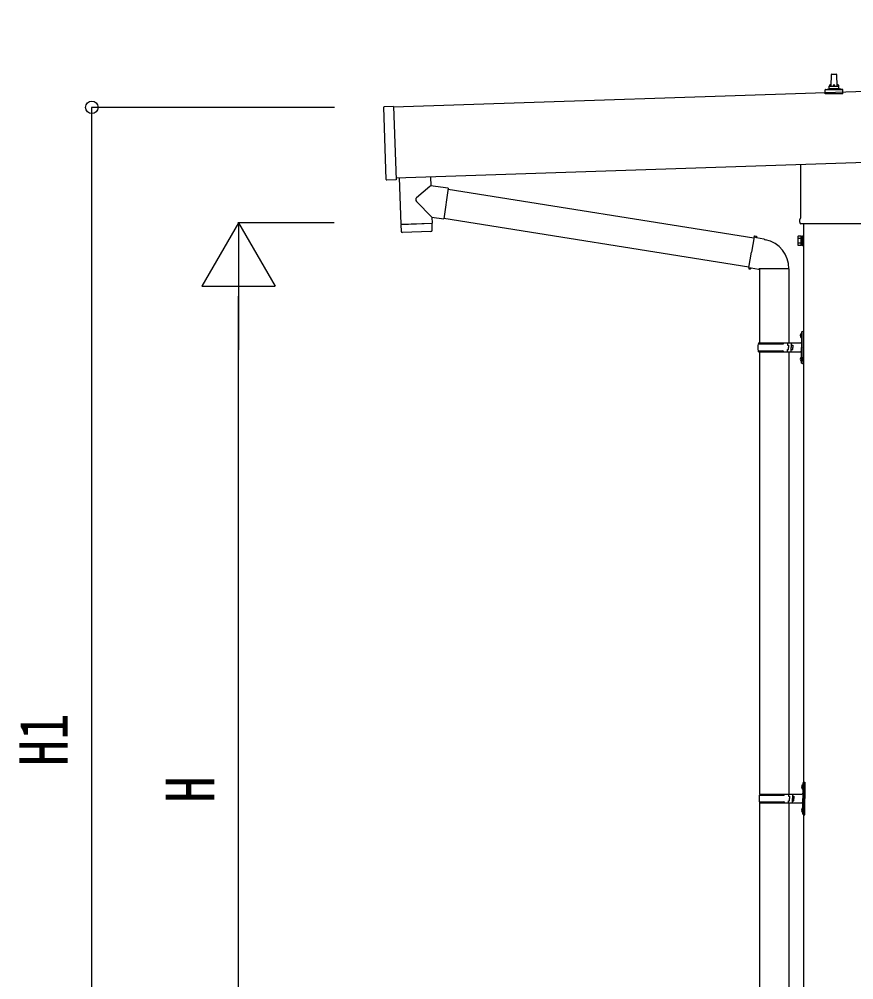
# Model space of a CAD drawing. Units: millimetres, scale not verified. Extents: x -12615 to 12615, y -8910 to 8910.
# Drawn here: x -6139 to -4431, y -2060 to -96 of the extents above; entities that cross this region are included whole.
import ezdxf
from ezdxf.enums import TextEntityAlignment as Align

# ---------------------------------------------------------------- set-up
doc = ezdxf.new("R2010")
doc.units = ezdxf.units.MM
doc.header["$LTSCALE"] = 40
for name, color, linetype in [('0-5_YKK_13', 4, 'Continuous'), ('0-6_YKK_A1', 4, 'Continuous'), ('0-7_YKK_D', 6, 'Continuous')]:
    doc.layers.add(name, color=color, linetype=linetype)
doc.styles.add('ＭＳ ゴシック', font='')
doc.styles.get('ＭＳ ゴシック').set_extended_font_data('MS Gothic')

msp = doc.modelspace()

# ---------------------------------------------------------------- linework, layer by layer
at = {"layer": '0-5_YKK_13'}
for p, q in [((-4477.44, -232.74), (-4476.71, -209.21)), ((-4475.71, -208.24), (-4467.17, -208.24)), ((-4466.17, -209.21), (-4465.44, -232.74)), ((-4481.44, -236.95), (-4481.44, -232.74)), ((-4480.44, -232.74), (-4462.44, -232.74)), ((-4461.44, -236.95), (-4461.44, -232.74)), ((-4489.69, -248.24), (-4489.69, -240.53)), ((-4453.19, -248.24), (-4489.69, -248.24)), ((-4489.31, -239.74), (-4453.57, -239.74)), ((-4488.93, -239.55), (-4482.2, -237.92)), ((-4481.82, -237.74), (-4461.06, -237.74)), ((-4453.95, -239.55), (-4460.68, -237.92)), ((-4453.19, -248.24), (-4453.19, -240.53)), ((-5372.62, -274.12), (-5391.61, -274.75)), ((-5387.65, -423.7), (-5392.58, -275.78)), ((-4539.74, -502.23), (-4539.74, -392.86)), ((-5297.16, -418.1), (-5296.55, -436.29)), ((-5260.95, -441.35), (-5269.91, -504.41)), ((-5261.21, -443.17), (-4635.31, -542.83)), ((-5294.39, -500.93), (-5325.89, -468.42)), ((-5294.39, -500.93), (-5269.91, -504.41)), ((-5294.39, -500.93), (-5293.99, -512.94)), ((-5269.65, -502.58), (-4645.73, -601.92)), ((-4541.44, -511), (-4541.44, -505.5)), ((-5357.93, -516.07), (-5357.26, -529.11)), ((-5296.65, -530.04), (-5354.16, -531.96)), ((-5353.46, -514.92), (-5353.41, -515.92)), ((-5298.49, -513.09), (-5298.48, -514.09)), ((-4403.5, -514.5), (-4539.38, -514.5)), ((-4634.99, -541.01), (-4640.52, -572.37)), ((-4634.99, -541.01), (-4633.85, -539.03)), ((-4633.85, -539.03), (-4630.28, -539.65)), ((-4630.28, -539.65), (-4629.87, -542)), ((-4615.35, -544.83), (-4613.67, -546.45)), ((-4613.67, -546.45), (-4611.55, -546.9)), ((-4545.44, -540.5), (-4544.68, -539.19)), ((-4545.44, -540.5), (-4545.44, -557.5)), ((-4538.44, -544.09), (-4544.68, -544.09)), ((-4545.44, -557.5), (-4544.68, -558.81)), ((-4538.44, -553.91), (-4544.68, -553.91)), ((-4538.44, -558.81), (-4544.68, -558.81)), ((-4535.94, -558.2), (-4538.44, -558.2)), ((-4646.05, -603.74), (-4640.52, -572.37)), ((-4646.05, -603.74), (-4645.65, -605.99)), ((-4646.05, -603.74), (-4640.9, -604.56)), ((-4645.65, -605.99), (-4642.09, -606.62)), ((-4642.09, -606.62), (-4640.9, -604.56)), ((-4640.9, -604.56), (-4626.29, -606.87)), ((-4626.29, -606.87), (-4624.09, -605.89)), ((-4563.79, -606.28), (-4624.98, -606.28)), ((-4623.94, -606.28), (-4623.94, -758)), ((-4563.94, -606.28), (-4563.94, -758)), ((-4540.24, -740.85), (-4538.2, -741.85)), ((-4538.97, -738.85), (-4538.34, -738.85)), ((-4538.97, -738.85), (-4538.97, -747.15)), ((-4538.34, -738.85), (-4538.34, -747.15)), ((-4538.34, -738.85), (-4537.94, -739.25)), ((-4538.2, -741.85), (-4537.59, -743)), ((-4537.94, -735), (-4534.94, -733.5)), ((-4537.94, -735), (-4537.94, -767)), ((-4537.94, -739.25), (-4537.94, -746.75)), ((-4534.94, -733.5), (-4534.94, -767)), ((-4534.94, -733.5), (-4533.94, -733.5)), ((-4533.94, -733.5), (-4533.94, -767)), ((-4626.94, -760), (-4576.61, -760)), ((-4625.94, -758), (-4539.94, -758)), ((-4625.94, -758), (-4625.94, -760)), ((-4566.94, -758), (-4566.94, -762.5)), ((-4566.94, -762.5), (-4564.94, -762.5)), ((-4564.94, -762.5), (-4564.94, -767)), ((-4558.94, -758), (-4558.94, -767)), ((-4558.94, -762.5), (-4555.94, -762.5)), ((-4555.94, -762.5), (-4555.94, -767)), ((-4538.97, -747.15), (-4538.34, -747.15)), ((-4538.34, -747.15), (-4537.94, -746.75)), ((-4626.94, -774), (-4576.61, -774)), ((-4625.94, -776), (-4625.94, -774)), ((-4625.94, -776), (-4539.94, -776)), ((-4623.94, -776), (-4623.94, -1680.5)), ((-4566.94, -776), (-4566.94, -771.5)), ((-4566.94, -771.5), (-4564.94, -771.5)), ((-4564.94, -771.5), (-4564.94, -767)), ((-4563.94, -776), (-4563.94, -1680.5)), ((-4558.94, -776), (-4558.94, -767)), ((-4558.94, -771.5), (-4555.94, -771.5)), ((-4555.94, -771.5), (-4555.94, -767)), ((-4537.94, -799), (-4537.94, -767)), ((-4534.94, -800.5), (-4534.94, -767)), ((-4533.94, -800.5), (-4533.94, -767)), ((-4540.24, -788.85), (-4538.2, -789.85)), ((-4538.97, -786.85), (-4538.34, -786.85)), ((-4538.97, -786.85), (-4538.97, -795.15)), ((-4538.97, -795.15), (-4538.34, -795.15)), ((-4538.34, -786.85), (-4538.34, -795.15)), ((-4538.34, -786.85), (-4537.94, -787.25)), ((-4538.34, -795.15), (-4537.94, -794.75)), ((-4538.2, -789.85), (-4537.59, -791)), ((-4537.94, -787.25), (-4537.94, -794.75)), ((-4537.94, -799), (-4534.94, -800.5)), ((-4534.94, -800.5), (-4533.94, -800.5)), ((-4537.74, -1663.35), (-4535.7, -1664.35)), ((-4536.47, -1661.35), (-4535.84, -1661.35)), ((-4536.47, -1661.35), (-4536.47, -1669.65)), ((-4536.47, -1669.65), (-4535.84, -1669.65)), ((-4535.84, -1661.35), (-4535.84, -1669.65)), ((-4535.84, -1661.35), (-4535.44, -1661.75)), ((-4535.84, -1669.65), (-4535.44, -1669.25)), ((-4535.7, -1664.35), (-4535.09, -1665.5)), ((-4535.44, -1657.5), (-4532.44, -1656)), ((-4535.44, -1657.5), (-4535.44, -1689.5)), ((-4535.44, -1661.75), (-4535.44, -1669.25)), ((-4532.44, -1656), (-4532.44, -1689.5)), ((-4532.44, -1656), (-4531.44, -1656)), ((-4531.44, -1656), (-4531.44, -1689.5)), ((-4624.44, -1682.5), (-4574.11, -1682.5)), ((-4623.44, -1680.5), (-4537.44, -1680.5)), ((-4623.44, -1680.5), (-4623.44, -1682.5)), ((-4564.44, -1680.5), (-4564.44, -1685)), ((-4564.44, -1685), (-4562.44, -1685)), ((-4562.44, -1685), (-4562.44, -1689.5)), ((-4556.44, -1680.5), (-4556.44, -1689.5)), ((-4556.44, -1685), (-4553.44, -1685)), ((-4553.44, -1685), (-4553.44, -1689.5)), ((-4624.44, -1696.5), (-4574.11, -1696.5)), ((-4623.94, -1698.49), (-4623.94, -2603)), ((-4623.44, -1698.5), (-4623.44, -1696.5)), ((-4623.44, -1698.5), (-4537.44, -1698.5)), ((-4564.44, -1698.5), (-4564.44, -1694)), ((-4564.44, -1694), (-4562.44, -1694)), ((-4563.94, -1698.49), (-4563.94, -2603)), ((-4562.44, -1694), (-4562.44, -1689.5)), ((-4556.44, -1698.5), (-4556.44, -1689.5)), ((-4556.44, -1694), (-4553.44, -1694)), ((-4553.44, -1694), (-4553.44, -1689.5)), ((-4535.44, -1721.5), (-4535.44, -1689.5)), ((-4532.44, -1723), (-4532.44, -1689.5)), ((-4531.44, -1723), (-4531.44, -1689.5)), ((-4537.74, -1711.35), (-4535.7, -1712.35)), ((-4536.47, -1709.35), (-4535.84, -1709.35)), ((-4536.47, -1709.35), (-4536.47, -1717.65)), ((-4536.47, -1717.65), (-4535.84, -1717.65)), ((-4535.84, -1709.35), (-4535.84, -1717.65)), ((-4535.84, -1709.35), (-4535.44, -1709.75)), ((-4535.84, -1717.65), (-4535.44, -1717.25)), ((-4535.7, -1712.35), (-4535.09, -1713.5)), ((-4535.44, -1709.75), (-4535.44, -1717.25)), ((-4535.44, -1721.5), (-4532.44, -1723)), ((-4532.44, -1723), (-4531.44, -1723))]:
    msp.add_line(p, q, dxfattribs=at)
for points in [[(-5372.62, -274.12), (-5367.63, -424.04), (-5386.61, -424.67)], [(-5361.12, -420.23), (-5357.96, -515.07), (-5293.99, -512.94)], [(-5296.55, -436.29), (-5298.64, -438.05), (-5325.85, -461.09)], [(-5260.95, -441.35), (-5286.86, -437.66), (-5296.55, -436.29)], [(-5293.75, -526.99), (-5293.96, -513.94), (-5357.93, -516.07)], [(-4634.99, -541.01), (-4629.87, -542), (-4615.35, -544.83)], [(-4538.44, -558.81), (-4538.44, -539.19), (-4544.68, -539.19)], [(-4538.44, -558.2), (-4538.44, -539.8), (-4535.94, -539.8)], [(-4540.24, -745.15), (-4538.2, -744.15), (-4537.59, -743)], [(-4540.24, -793.15), (-4538.2, -792.15), (-4537.59, -791)], [(-4537.74, -1667.65), (-4535.7, -1666.65), (-4535.09, -1665.5)], [(-4537.74, -1715.65), (-4535.7, -1714.65), (-4535.09, -1713.5)]]:
    msp.add_lwpolyline(points, dxfattribs=at)
msp.add_lwpolyline([(-4535.94, -559.5), (-4535.94, -538.5), (-4533.94, -538.5), (-4533.94, -559.5)], close=True, dxfattribs=at)
for centre, radius, start, end in [((-4475.71, -209.24), 1, 90, 178.60509), ((-4467.17, -209.24), 1, 1.39491, 90), ((-4477.36, -233.37), 4.13, 90, 171.17633), ((-4480.44, -233.74), 1, 90, 180), ((-4468.11, -232.74), 4.83, 133.60282, 180), ((-4474.77, -232.74), 4.83, 0, 46.39718), ((-4465.53, -233.37), 4.13, 8.82367, 90), ((-4462.44, -233.74), 1, 0, 90), ((-4488.69, -240.53), 1, 103.62699, 180), ((-4482.44, -236.95), 1, 283.62699, 0), ((-4460.44, -236.95), 1, 180, 256.37301), ((-4454.19, -240.53), 1, 0, 76.37301), ((-5391.58, -275.75), 1, 91.90915, 181.90915), ((-5386.65, -423.67), 1, 181.90915, 271.90915), ((-5322.47, -464.77), 5, 132.56466, 226.88314), ((-4537.44, -505.5), 4, 125.09963, 180), ((-5354.27, -528.96), 3, 182.90915, 271.95747), ((-5296.75, -527.04), 3, 271.90915, 0.90915), ((-4537.44, -511), 4, 180, 194.47751), ((-4537.44, -511), 4, 194.47751, 241.04498), ((-4624.09, -605.89), 60.3, 359.62495, 78), ((-4541.1, -541.64), 4.34, 145.61575, 214.38425), ((-4529.2, -549), 16.24, 162.41205, 197.58795), ((-4541.1, -556.36), 4.34, 145.61575, 214.38425), ((-4534.64, -743), 6, 136.21765, 223.78235), ((-4578.19, -767), 49.25, 171.82876, 180.00002), ((-4576.61, -758), 2, 270, 359.99998), ((-4539.94, -756), 2, 270, 359.99998), ((-4578.19, -767), 49.25, 180.00002, 188.17127), ((-4576.61, -776), 2, 0.00005, 90.00004), ((-4539.94, -778), 2, 0.00005, 90.00004), ((-4534.64, -791), 6, 136.21765, 223.78235), ((-4532.14, -1665.5), 6, 136.21765, 223.78235), ((-4575.69, -1689.5), 49.25, 171.82876, 180.00002), ((-4574.11, -1680.5), 2, 270, 359.99998), ((-4537.44, -1678.5), 2, 270, 359.99998), ((-4575.69, -1689.5), 49.25, 180.00002, 188.17127), ((-4574.11, -1698.5), 2, 0.00005, 90.00004), ((-4537.44, -1700.5), 2, 0.00005, 90.00004), ((-4532.14, -1713.5), 6, 136.21765, 223.78235)]:
    msp.add_arc(centre, radius, start, end, dxfattribs=at)
at = {"layer": '0-6_YKK_A1'}
for p, q in [((19.44, -95.83), (-5372.58, -275.54)), ((-5367.75, -420.46), (24.27, -240.72)), ((-4533.94, -514.5), (-4533.94, -3312))]:
    msp.add_line(p, q, dxfattribs=at)
at = {"layer": '0-7_YKK_D'}
for p, q in [((-5493.72, -276.05), (-5991.04, -276.05)), ((-5990.04, -2812), (-5990.04, -276.05)), ((-5690.04, -512), (-5765.04, -641.9)), ((-5494.08, -512), (-5691.04, -512)), ((-5690.04, -512), (-5615.04, -641.9)), ((-5690.04, -512), (-5690.04, -771.81)), ((-5765.04, -641.9), (-5615.04, -641.9)), ((-5690.04, -2662), (-5690.04, -662))]:
    msp.add_line(p, q, dxfattribs=at)
msp.add_circle((-5990.04, -276.05), 12.75, dxfattribs=at)

# ---------------------------------------------------------------- texts
at = {"layer": '0-7_YKK_D', "style": 'ＭＳ ゴシック', "width": 0.8}
for s, p in [('H1', (-6010.04, -1623.23)), ('H', (-5710.04, -1698))]:
    msp.add_text(s, height=98.97, rotation=90, dxfattribs=at).set_placement(p, align=Align.BOTTOM_LEFT)

doc.saveas('drawing.dxf')
